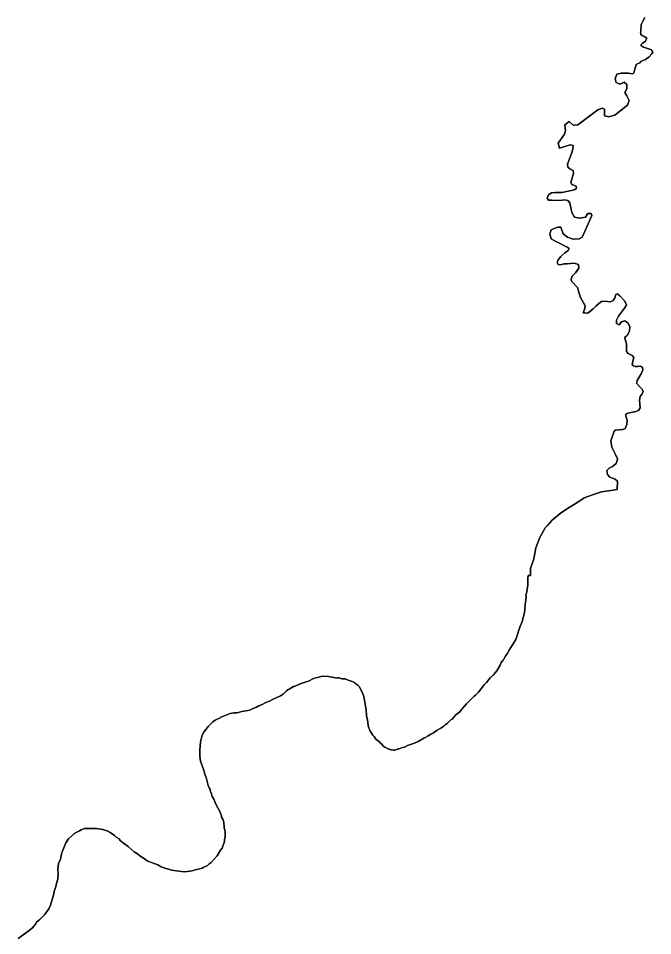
# Model space of a CAD drawing. Header units: inches. Extents: x 141448 to 685535, y 3466439 to 4099221.
# Drawn here: x 341202 to 354609, y 4019198 to 4038572 of the extents above; entities that cross this region are included whole.
import ezdxf

# ---------------------------------------------------------------- set-up
doc = ezdxf.new("R2010")
doc.units = ezdxf.units.IN
doc.header["$MEASUREMENT"] = 0
doc.layers.add('az_county', color=7, linetype='Continuous')

msp = doc.modelspace()

# ---------------------------------------------------------------- linework, layer by layer
at = {"layer": 'az_county'}
for points in [[(354440.53125, 4038592.5), (354401.625, 4038512.5), (354362.9375, 4038440.5), (354360.4375, 4038299.5), (354353.625, 4038270.5), (354359.71875, 4038260.75), (354359.21875, 4038234.5), (354388.03125, 4038207), (354430.4375, 4038190), (354481.8125, 4038152), (354473.21875, 4038128.5), (354454.53125, 4038089.5), (354388.03125, 4038042.25), (354361.71875, 4038014.5), (354372.21875, 4037990.5), (354415.9375, 4037960.5), (354497.71875, 4037934.5), (354586.03125, 4037909.75), (354608.53125, 4037860), (354591.4375, 4037821), (354534.03125, 4037760.5), (354454.53125, 4037702.5), (354349.71875, 4037663), (354349.4375, 4037642), (354260.21875, 4037599.5), (354211.9375, 4037420.5), (354185.9375, 4037400.5), (354129.71875, 4037408), (354097.21875, 4037412.5), (353942.9375, 4037415.5), (353848.4375, 4037393), (353820.53125, 4037316.25), (353813.71875, 4037297.5), (353835.125, 4037216), (353924.8125, 4037181.5), (354005.53125, 4037222), (354061.4375, 4037176), (354060.21875, 4037082.5), (354019.71875, 4037004.5), (354065.21875, 4036933.5), (354110.21875, 4036840), (354076.9375, 4036736.5), (353809.71875, 4036530.5), (353681.3125, 4036490), (353589.59375, 4036510), (353593.90625, 4036654), (353542, 4036673), (353452, 4036641), (353025.6875, 4036325.5), (352928.40625, 4036317.5), (352844.6875, 4036391), (352752.09375, 4036325.75), (352769.1875, 4036204.75), (352747.6875, 4036127.75), (352611.5, 4035937), (352640.1875, 4035831.5), (352863.40625, 4035901), (352929.6875, 4035884.5), (352924.40625, 4035812), (352891.28125, 4035720), (352809.78125, 4035493.5), (352815.78125, 4035428.5), (352860.90625, 4035395.25), (352931.5, 4035361.5), (352934.5, 4035302.75), (352897.1875, 4035174), (352876.28125, 4035112.75), (352901.6875, 4035059.5), (352989.78125, 4035025.5), (353001.40625, 4034987), (352955.6875, 4034950.25), (352690, 4034893.25), (352556.40625, 4034897), (352483, 4034885.5), (352471.6875, 4034884), (352403.78125, 4034846.25), (352379.40625, 4034777.25), (352405.1875, 4034735.25), (352479.5, 4034732), (352646.6875, 4034725), (352748.90625, 4034737.75), (352815.28125, 4034723), (352855.1875, 4034674.5), (352901.5, 4034468.5), (352959, 4034373.25), (353061.78125, 4034351), (353186.5, 4034371.25), (353238.28125, 4034453.75), (353308.28125, 4034453.25), (353319.6875, 4034410), (353187.09375, 4034108.5), (353118.1875, 4033951.5), (353051.90625, 4033917.25), (352927.6875, 4033909.75), (352809.59375, 4033953), (352717.90625, 4034023.75), (352680.5, 4034118.5), (352664.6875, 4034158.5), (352604.40625, 4034163.5), (352528.78125, 4034135.5), (352501.90625, 4034122), (352464.1875, 4034102.5), (352434.5, 4034018), (352463.5, 4033917), (352558.6875, 4033862), (352638.6875, 4033823.25), (352718.5, 4033779.75), (352799.90625, 4033736), (352842.09375, 4033709.5), (352820.1875, 4033670.5), (352748.6875, 4033618.75), (352665.40625, 4033545), (352613.90625, 4033473.75), (352586.59375, 4033412.75), (352609.40625, 4033375.5), (352653.6875, 4033368), (352735.28125, 4033384.5), (352803.6875, 4033384), (352950.59375, 4033403.5), (353042, 4033375.5), (353050.90625, 4033299), (352977.90625, 4033200), (352904.09375, 4033127.5), (352883.1875, 4033064.75), (352893, 4033023.25), (353017.90625, 4032889.5), (353077.1875, 4032691.25), (353179.6875, 4032502.75), (353178.90625, 4032496.25), (353170.90625, 4032422.25), (353140.1875, 4032355), (353173.5, 4032351), (353238.5, 4032342.5), (353347.90625, 4032437.5), (353408.4375, 4032493.5), (353462.4375, 4032543.5), (353525.9375, 4032592.5), (353588.21875, 4032598.5), (353718.21875, 4032586.5), (353774.9375, 4032616.5), (353806.71875, 4032671), (353831.03125, 4032737), (353866.4375, 4032752), (353912.9375, 4032711), (354017.71875, 4032600), (354053.3125, 4032513.25), (354034.03125, 4032486), (354011.71875, 4032454.25), (353950.21875, 4032365.75), (353888.9375, 4032283.5), (353845.03125, 4032197.75), (353846.125, 4032129.25), (353897.71875, 4032100.75), (353947.21875, 4032159.75), (354017.9375, 4032182.75), (354063.21875, 4032152.75), (354083.4375, 4032139.75), (354129.03125, 4032067), (354121.03125, 4031962.75), (354072.4375, 4031876.75), (354059.21875, 4031867.75), (354022.03125, 4031842), (354028.3125, 4031786.25), (354056.71875, 4031695), (354055.9375, 4031634.75), (354054.53125, 4031535), (354091.03125, 4031492.75), (354177.3125, 4031452.25), (354209.4375, 4031406.75), (354191.125, 4031329.75), (354173.03125, 4031257.25), (354200.9375, 4031229.75), (354241.21875, 4031218.25), (354286.125, 4031221.75), (354349.71875, 4031223.25), (354392.03125, 4031199.75), (354401.625, 4031147.25), (354369.53125, 4031081.5), (354324.125, 4030995.75), (354280.625, 4030922.25), (354270.625, 4030877.75), (354267.9375, 4030865.75), (354321.71875, 4030802.25), (354385.03125, 4030737), (354404.3125, 4030690.5), (354385.4375, 4030640.25), (354345.625, 4030586), (354332.3125, 4030510.25), (354336.21875, 4030424.5), (354343.4375, 4030345.25), (354311.53125, 4030287.25), (354234.53125, 4030262.75), (354225.03125, 4030258.25), (354086.71875, 4030236), (354039.9375, 4030213.75), (354041.71875, 4030169.25), (354067.9375, 4030087.75), (354062.03125, 4029997.5), (354029.03125, 4029908.25), (353980.8125, 4029888.75), (353824.53125, 4029876.25), (353792.03125, 4029854.75), (353726.9375, 4029646), (353746.9375, 4029517.25), (353817.4375, 4029373.75), (353868.3125, 4029267.75), (353864.625, 4029255.75), (353838.4375, 4029172), (353756.9375, 4029107.75), (353688.9375, 4029068.75), (353642.9375, 4029019.25), (353653.21875, 4028941.25), (353705.53125, 4028881.25), (353812.4375, 4028836.75), (353866.9375, 4028798.75), (353856.71875, 4028619.75), (353776.71875, 4028604.75), (353529.125, 4028569.25), (353355.71875, 4028514.25), (353161.09375, 4028445.75), (353008.40625, 4028339.25), (352831.90625, 4028236.75), (352651.6875, 4028116.75), (352485.09375, 4027972.75), (352385.1875, 4027863.25), (352338.6875, 4027812.25), (352256.40625, 4027668.25), (352221.1875, 4027606.75), (352141.5, 4027391.75), (352094.6875, 4027157), (352023.28125, 4026950), (352029.90625, 4026805.25), (351975.40625, 4026806.25), (351968.90625, 4026758.5), (351968.6875, 4026590.25), (351945, 4026431.75), (351929.78125, 4026398.75), (351931.59375, 4026352.75), (351923.28125, 4026230.75), (351916, 4026199.25), (351905.90625, 4026088.75), (351899.78125, 4026023.25), (351849.6875, 4025830.75), (351803.5, 4025716), (351716.6875, 4025456.25), (351576.78125, 4025230), (351549.6875, 4025170.25), (351508.5, 4025117.5), (351461.59375, 4025034.75), (351443.6875, 4025017.75), (351438.40625, 4025000.25), (351422.1875, 4024988.25), (351407.1875, 4024964.75), (351383.40625, 4024909.75), (351311.90625, 4024794.25), (351242.59375, 4024705.75), (351175.6875, 4024642.25), (351098.375, 4024544.5), (351046.15625, 4024495.25), (350930.46875, 4024339.5), (350866.875, 4024276.25), (350832.96875, 4024256.5), (350769.0625, 4024192.25), (350671.15625, 4024094.25), (350572.65625, 4023981.25), (350534.5625, 4023925), (350451.875, 4023862.25), (350368.375, 4023774), (350352.25, 4023766.75), (350322.65625, 4023732.5), (350263.96875, 4023678.5), (350233.375, 4023658.75), (350195.75, 4023621.75), (350155.25, 4023594.25), (350127.96875, 4023583.75), (350102.0625, 4023564), (350050.5625, 4023538.5), (350006.65625, 4023501.75), (349966.25, 4023477.25), (349918.0625, 4023456.5), (349861.46875, 4023418.25), (349845.46875, 4023414), (349822.5625, 4023390.75), (349771.15625, 4023370.25), (349654.96875, 4023301.75), (349550.65625, 4023257.25), (349425.5625, 4023213.25), (349361.25, 4023181.75), (349318.15625, 4023171.75), (349247.46875, 4023143.75), (349222.0625, 4023142.75), (349207.46875, 4023130.25), (349153.15625, 4023116.25), (349126.65625, 4023117.25), (349083.375, 4023119.75), (349066.15625, 4023126.5), (349047.125, 4023127.25), (348987.84375, 4023160.5), (348945.4375, 4023176.25), (348915.9375, 4023197.75), (348908.625, 4023216.75), (348887.125, 4023242.75), (348860.53125, 4023256.25), (348839.125, 4023284), (348757.03125, 4023351.5), (348719.03125, 4023406.75), (348692.84375, 4023434.25), (348632.21875, 4023531.5), (348597.125, 4023631), (348590.03125, 4023715.25), (348562.125, 4023845), (348551.4375, 4023970.75), (348500.9375, 4024250.25), (348474.625, 4024327.25), (348407.125, 4024459.75), (348374.71875, 4024489.25), (348335.84375, 4024514.25), (348309.625, 4024540.25), (348293.625, 4024548.75), (348256.4375, 4024568.75), (348174.71875, 4024593.25), (348112.03125, 4024619), (348039.34375, 4024625.75), (347984.21875, 4024641.75), (347944.625, 4024644.5), (347938.125, 4024639.75), (347759.9375, 4024673.75), (347623.625, 4024676), (347553.625, 4024660.25), (347491, 4024646.25), (347442.90625, 4024627.25), (347333.3125, 4024569.75), (347283.8125, 4024558.75), (347176.5, 4024521.75), (347033.59375, 4024462.5), (347017.59375, 4024459.75), (346957.90625, 4024426.5), (346927.09375, 4024402), (346895, 4024388.75), (346870.6875, 4024370.25), (346801.90625, 4024299.25), (346743.8125, 4024262.75), (346587.90625, 4024194), (346512.09375, 4024151.75), (346433.59375, 4024122.25), (346365.8125, 4024084.25), (346269.5, 4024044.25), (346238.8125, 4024022.75), (346142.59375, 4023989), (346097.40625, 4023963.25), (346051, 4023950.25), (345965.09375, 4023941.75), (345923, 4023931.5), (345824.5, 4023907.75), (345762.59375, 4023906.25), (345681.3125, 4023889.5), (345499.96875, 4023821.75), (345440.0625, 4023782), (345403.375, 4023771.75), (345359.875, 4023750.75), (345312.875, 4023715.75), (345273.5625, 4023672.25), (345211.78125, 4023618.5), (345120.96875, 4023498.75), (345090.375, 4023429.75), (345051.46875, 4023292.5), (345036.78125, 4023115), (345040.96875, 4022986.25), (345053.78125, 4022884.25), (345126.96875, 4022673.75), (345135.28125, 4022630.75), (345172.3125, 4022539), (345211.6875, 4022369.5), (345240, 4022306.75), (345255.1875, 4022284), (345263.40625, 4022240.75), (345285.90625, 4022194.25), (345300, 4022134.75), (345333.3125, 4022080), (345377.8125, 4021972.25), (345460.59375, 4021820.5), (345494.40625, 4021728.75), (345496.8125, 4021701.75), (345527.1875, 4021658), (345544.3125, 4021594), (345555.40625, 4021482.25), (345574.90625, 4021391.25), (345574.3125, 4021379.25), (345569.90625, 4021273.75), (345559, 4021228.25), (345557.8125, 4021186.75), (345507.59375, 4021043.5), (345474.8125, 4021004.5), (345406.3125, 4020885.75), (345337.59375, 4020814.5), (345275.09375, 4020740), (345234.8125, 4020716), (345197.3125, 4020683.5), (345156.90625, 4020657.75), (345107.3125, 4020640), (345087.8125, 4020624.75), (345034.90625, 4020607.25), (344975.90625, 4020596.25), (344865.59375, 4020566), (344825.8125, 4020562.5), (344779.40625, 4020551), (344706.40625, 4020546.75), (344543.5625, 4020565.75), (344437.65625, 4020581.75), (344356.0625, 4020611.25), (344316.5625, 4020617), (344261.5625, 4020637.75), (344220.875, 4020653.25), (344188.28125, 4020676.25), (344150.78125, 4020694.75), (344091.15625, 4020718.75), (343973.28125, 4020754), (343921.5625, 4020777.75), (343861.15625, 4020828.75), (343767.5625, 4020882.25), (343718.0625, 4020925), (343651.15625, 4020969.75), (343522.78125, 4021081.5), (343423.28125, 4021151.25), (343353.5625, 4021208.75), (343330.78125, 4021239.75), (343271.5625, 4021276.25), (343232.875, 4021312.25), (343144.46875, 4021380), (343080.375, 4021412), (343051.65625, 4021421.5), (342986.0625, 4021443.25), (342852.53125, 4021463.25), (342835.34375, 4021460.25), (342659.34375, 4021462.25), (342600.625, 4021463.25), (342529.03125, 4021433.25), (342492.4375, 4021410.5), (342393.84375, 4021365.75), (342264.75, 4021240.75), (342208.75, 4021157), (342133.34375, 4020985.75), (342120.34375, 4020951.25), (342089.53125, 4020814.75), (342050.9375, 4020722.75), (342037.53125, 4020599), (342045.03125, 4020511.75), (342038.03125, 4020389.25), (342023.53125, 4020357.75), (341994.34375, 4020234), (341962.03125, 4020134.25), (341947.34375, 4020053.25), (341871.25, 4019824.25), (341866.75, 4019810.75), (341844.25, 4019761.75), (341751.53125, 4019641), (341659.03125, 4019541.5), (341588.9375, 4019481.5), (341569.75, 4019448.5), (341520.25, 4019394.5), (341509.03125, 4019374), (341427.75, 4019304.5), (341201.625, 4019137.5)], [(341201.625, 4019137.5), (341427.75, 4019304.5), (341509.03125, 4019374), (341520.25, 4019394.5), (341569.75, 4019448.5), (341588.9375, 4019481.5), (341659.03125, 4019541.5), (341751.53125, 4019641), (341844.25, 4019761.75), (341866.75, 4019810.75), (341871.25, 4019824.25), (341947.34375, 4020053.25), (341962.03125, 4020134.25), (341994.34375, 4020234), (342023.53125, 4020357.75), (342038.03125, 4020389.25), (342045.03125, 4020511.75), (342037.53125, 4020599), (342050.9375, 4020722.75), (342089.53125, 4020814.75), (342120.34375, 4020951.25), (342133.34375, 4020985.75), (342208.75, 4021157), (342264.75, 4021240.75), (342393.84375, 4021365.75), (342492.4375, 4021410.5), (342529.03125, 4021433.25), (342600.625, 4021463.25), (342659.34375, 4021462.25), (342835.34375, 4021460.25), (342852.53125, 4021463.25), (342986.0625, 4021443.25), (343051.65625, 4021421.5), (343080.375, 4021412), (343144.46875, 4021380), (343232.875, 4021312.25), (343271.5625, 4021276.25), (343330.78125, 4021239.75), (343353.5625, 4021208.75), (343423.28125, 4021151.25), (343522.78125, 4021081.5), (343651.15625, 4020969.75), (343718.0625, 4020925), (343767.5625, 4020882.25), (343861.15625, 4020828.75), (343921.5625, 4020777.75), (343973.28125, 4020754), (344091.15625, 4020718.75), (344150.78125, 4020694.75), (344188.28125, 4020676.25), (344220.875, 4020653.25), (344261.5625, 4020637.75), (344316.5625, 4020617), (344356.0625, 4020611.25), (344437.65625, 4020581.75), (344543.5625, 4020565.75), (344706.40625, 4020546.75), (344779.40625, 4020551), (344825.8125, 4020562.5), (344865.59375, 4020566), (344975.90625, 4020596.25), (345034.90625, 4020607.25), (345087.8125, 4020624.75), (345107.3125, 4020640), (345156.90625, 4020657.75), (345197.3125, 4020683.5), (345234.8125, 4020716), (345275.09375, 4020740), (345337.59375, 4020814.5), (345406.3125, 4020885.75), (345474.8125, 4021004.5), (345507.59375, 4021043.5), (345557.8125, 4021186.75), (345559, 4021228.25), (345569.90625, 4021273.75), (345574.3125, 4021379.25), (345574.90625, 4021391.25), (345555.40625, 4021482.25), (345544.3125, 4021594), (345527.1875, 4021658), (345496.8125, 4021701.75), (345494.40625, 4021728.75), (345460.59375, 4021820.5), (345377.8125, 4021972.25), (345333.3125, 4022080), (345300, 4022134.75), (345285.90625, 4022194.25), (345263.40625, 4022240.75), (345255.1875, 4022284), (345240, 4022306.75), (345211.6875, 4022369.5), (345172.3125, 4022539), (345135.28125, 4022630.75), (345126.96875, 4022673.75), (345053.78125, 4022884.25), (345040.96875, 4022986.25), (345036.78125, 4023115), (345051.46875, 4023292.5), (345090.375, 4023429.75), (345120.96875, 4023498.75), (345211.78125, 4023618.5), (345273.5625, 4023672.25), (345312.875, 4023715.75), (345359.875, 4023750.75), (345403.375, 4023771.75), (345440.0625, 4023782), (345499.96875, 4023821.75), (345681.3125, 4023889.5), (345762.59375, 4023906.25), (345824.5, 4023907.75), (345923, 4023931.5), (345965.09375, 4023941.75), (346051, 4023950.25), (346097.40625, 4023963.25), (346142.59375, 4023989), (346238.8125, 4024022.75), (346269.5, 4024044.25), (346365.8125, 4024084.25), (346433.59375, 4024122.25), (346512.09375, 4024151.75), (346587.90625, 4024194), (346743.8125, 4024262.75), (346801.90625, 4024299.25), (346870.6875, 4024370.25), (346895, 4024388.75), (346927.09375, 4024402), (346957.90625, 4024426.5), (347017.59375, 4024459.75), (347033.59375, 4024462.5), (347176.5, 4024521.75), (347283.8125, 4024558.75), (347333.3125, 4024569.75), (347442.90625, 4024627.25), (347491, 4024646.25), (347553.625, 4024660.25), (347623.625, 4024676), (347759.9375, 4024673.75), (347938.125, 4024639.75), (347944.625, 4024644.5), (347984.21875, 4024641.75), (348039.34375, 4024625.75), (348112.03125, 4024619), (348174.71875, 4024593.25), (348256.4375, 4024568.75), (348293.625, 4024548.75), (348309.625, 4024540.25), (348335.84375, 4024514.25), (348374.71875, 4024489.25), (348407.125, 4024459.75), (348474.625, 4024327.25), (348500.9375, 4024250.25), (348551.4375, 4023970.75), (348562.125, 4023845), (348590.03125, 4023715.25), (348597.125, 4023631), (348632.21875, 4023531.5), (348692.84375, 4023434.25), (348719.03125, 4023406.75), (348757.03125, 4023351.5), (348839.125, 4023284), (348860.53125, 4023256.25), (348887.125, 4023242.75), (348908.625, 4023216.75), (348915.9375, 4023197.75), (348945.4375, 4023176.25), (348987.84375, 4023160.5), (349047.125, 4023127.25), (349066.15625, 4023126.5), (349083.375, 4023119.75), (349126.65625, 4023117.25), (349153.15625, 4023116.25), (349207.46875, 4023130.25), (349222.0625, 4023142.75), (349247.46875, 4023143.75), (349318.15625, 4023171.75), (349361.25, 4023181.75), (349425.5625, 4023213.25), (349550.65625, 4023257.25), (349654.96875, 4023301.75), (349771.15625, 4023370.25), (349822.5625, 4023390.75), (349845.46875, 4023414), (349861.46875, 4023418.25), (349918.0625, 4023456.5), (349966.25, 4023477.25), (350006.65625, 4023501.75), (350050.5625, 4023538.5), (350102.0625, 4023564), (350127.96875, 4023583.75), (350155.25, 4023594.25), (350195.75, 4023621.75), (350233.375, 4023658.75), (350263.96875, 4023678.5), (350322.65625, 4023732.5), (350352.25, 4023766.75), (350368.375, 4023774), (350451.875, 4023862.25), (350534.5625, 4023925), (350572.65625, 4023981.25), (350671.15625, 4024094.25), (350769.0625, 4024192.25), (350832.96875, 4024256.5), (350866.875, 4024276.25), (350930.46875, 4024339.5), (351046.15625, 4024495.25), (351098.375, 4024544.5), (351175.6875, 4024642.25), (351242.59375, 4024705.75), (351311.90625, 4024794.25), (351383.40625, 4024909.75), (351407.1875, 4024964.75), (351422.1875, 4024988.25), (351438.40625, 4025000.25), (351443.6875, 4025017.75), (351461.59375, 4025034.75), (351508.5, 4025117.5), (351549.6875, 4025170.25), (351576.78125, 4025230), (351716.6875, 4025456.25), (351803.5, 4025716), (351849.6875, 4025830.75), (351899.78125, 4026023.25), (351905.90625, 4026088.75), (351916, 4026199.25), (351923.28125, 4026230.75), (351931.59375, 4026352.75), (351929.78125, 4026398.75), (351945, 4026431.75), (351968.6875, 4026590.25), (351968.90625, 4026758.5), (351975.40625, 4026806.25), (352029.90625, 4026805.25), (352023.28125, 4026950), (352094.6875, 4027157), (352141.5, 4027391.75), (352221.1875, 4027606.75), (352256.40625, 4027668.25), (352338.6875, 4027812.25), (352385.1875, 4027863.25), (352485.09375, 4027972.75), (352651.6875, 4028116.75), (352831.90625, 4028236.75), (353008.40625, 4028339.25), (353161.09375, 4028445.75), (353355.71875, 4028514.25), (353529.125, 4028569.25), (353776.71875, 4028604.75), (353856.71875, 4028619.75), (353866.9375, 4028798.75), (353812.4375, 4028836.75), (353705.53125, 4028881.25), (353653.21875, 4028941.25), (353642.9375, 4029019.25), (353688.9375, 4029068.75), (353756.9375, 4029107.75), (353838.4375, 4029172), (353864.625, 4029255.75), (353868.3125, 4029267.75), (353817.4375, 4029373.75), (353746.9375, 4029517.25), (353726.9375, 4029646), (353792.03125, 4029854.75), (353824.53125, 4029876.25), (353980.8125, 4029888.75), (354029.03125, 4029908.25), (354062.03125, 4029997.5), (354067.9375, 4030087.75), (354041.71875, 4030169.25), (354039.9375, 4030213.75), (354086.71875, 4030236), (354225.03125, 4030258.25), (354234.53125, 4030262.75), (354311.53125, 4030287.25), (354343.4375, 4030345.25), (354336.21875, 4030424.5), (354332.3125, 4030510.25), (354345.625, 4030586), (354385.4375, 4030640.25), (354404.3125, 4030690.5), (354385.03125, 4030737), (354321.71875, 4030802.25), (354267.9375, 4030865.75), (354270.625, 4030877.75), (354280.625, 4030922.25), (354324.125, 4030995.75), (354369.53125, 4031081.5), (354401.625, 4031147.25), (354392.03125, 4031199.75), (354349.71875, 4031223.25), (354286.125, 4031221.75), (354241.21875, 4031218.25), (354200.9375, 4031229.75), (354173.03125, 4031257.25), (354191.125, 4031329.75), (354209.4375, 4031406.75), (354177.3125, 4031452.25), (354091.03125, 4031492.75), (354054.53125, 4031535), (354055.9375, 4031634.75), (354056.71875, 4031695), (354028.3125, 4031786.25), (354022.03125, 4031842), (354059.21875, 4031867.75), (354072.4375, 4031876.75), (354121.03125, 4031962.75), (354129.03125, 4032067), (354083.4375, 4032139.75), (354063.21875, 4032152.75), (354017.9375, 4032182.75), (353947.21875, 4032159.75), (353897.71875, 4032100.75), (353846.125, 4032129.25), (353845.03125, 4032197.75), (353888.9375, 4032283.5), (353950.21875, 4032365.75), (354011.71875, 4032454.25), (354034.03125, 4032486), (354053.3125, 4032513.25), (354017.71875, 4032600), (353912.9375, 4032711), (353866.4375, 4032752), (353831.03125, 4032737), (353806.71875, 4032671), (353774.9375, 4032616.5), (353718.21875, 4032586.5), (353588.21875, 4032598.5), (353525.9375, 4032592.5), (353462.4375, 4032543.5), (353408.4375, 4032493.5), (353347.90625, 4032437.5), (353238.5, 4032342.5), (353173.5, 4032351), (353140.1875, 4032355), (353170.90625, 4032422.25), (353178.90625, 4032496.25), (353179.6875, 4032502.75), (353077.1875, 4032691.25), (353017.90625, 4032889.5), (352893, 4033023.25), (352883.1875, 4033064.75), (352904.09375, 4033127.5), (352977.90625, 4033200), (353050.90625, 4033299), (353042, 4033375.5), (352950.59375, 4033403.5), (352803.6875, 4033384), (352735.28125, 4033384.5), (352653.6875, 4033368), (352609.40625, 4033375.5), (352586.59375, 4033412.75), (352613.90625, 4033473.75), (352665.40625, 4033545), (352748.6875, 4033618.75), (352820.1875, 4033670.5), (352842.09375, 4033709.5), (352799.90625, 4033736), (352718.5, 4033779.75), (352638.6875, 4033823.25), (352558.6875, 4033862), (352463.5, 4033917), (352434.5, 4034018), (352464.1875, 4034102.5), (352501.90625, 4034122), (352528.78125, 4034135.5), (352604.40625, 4034163.5), (352664.6875, 4034158.5), (352680.5, 4034118.5), (352717.90625, 4034023.75), (352809.59375, 4033953), (352927.6875, 4033909.75), (353051.90625, 4033917.25), (353118.1875, 4033951.5), (353187.09375, 4034108.5), (353319.6875, 4034410), (353308.28125, 4034453.25), (353238.28125, 4034453.75), (353186.5, 4034371.25), (353061.78125, 4034351), (352959, 4034373.25), (352901.5, 4034468.5), (352855.1875, 4034674.5), (352815.28125, 4034723), (352748.90625, 4034737.75), (352646.6875, 4034725), (352479.5, 4034732), (352405.1875, 4034735.25), (352379.40625, 4034777.25), (352403.78125, 4034846.25), (352471.6875, 4034884), (352483, 4034885.5), (352556.40625, 4034897), (352690, 4034893.25), (352955.6875, 4034950.25), (353001.40625, 4034987), (352989.78125, 4035025.5), (352901.6875, 4035059.5), (352876.28125, 4035112.75), (352897.1875, 4035174), (352934.5, 4035302.75), (352931.5, 4035361.5), (352860.90625, 4035395.25), (352815.78125, 4035428.5), (352809.78125, 4035493.5), (352891.28125, 4035720), (352924.40625, 4035812), (352929.6875, 4035884.5), (352863.40625, 4035901), (352640.1875, 4035831.5), (352611.5, 4035937), (352747.6875, 4036127.75), (352769.1875, 4036204.75), (352752.09375, 4036325.75), (352844.6875, 4036391), (352928.40625, 4036317.5), (353025.6875, 4036325.5), (353452, 4036641), (353542, 4036673), (353593.90625, 4036654), (353589.59375, 4036510), (353681.3125, 4036490), (353809.71875, 4036530.5), (354076.9375, 4036736.5), (354110.21875, 4036840), (354065.21875, 4036933.5), (354019.71875, 4037004.5), (354060.21875, 4037082.5), (354061.4375, 4037176), (354005.53125, 4037222), (353924.8125, 4037181.5), (353835.125, 4037216), (353813.71875, 4037297.5), (353820.53125, 4037316.25), (353848.4375, 4037393), (353942.9375, 4037415.5), (354097.21875, 4037412.5), (354129.71875, 4037408), (354185.9375, 4037400.5), (354211.9375, 4037420.5), (354260.21875, 4037599.5), (354349.4375, 4037642), (354349.71875, 4037663), (354454.53125, 4037702.5), (354534.03125, 4037760.5), (354591.4375, 4037821), (354608.53125, 4037860), (354586.03125, 4037909.75), (354497.71875, 4037934.5), (354415.9375, 4037960.5), (354372.21875, 4037990.5), (354361.71875, 4038014.5), (354388.03125, 4038042.25), (354454.53125, 4038089.5), (354473.21875, 4038128.5), (354481.8125, 4038152), (354430.4375, 4038190), (354388.03125, 4038207), (354359.21875, 4038234.5), (354359.71875, 4038260.75), (354353.625, 4038270.5), (354360.4375, 4038299.5), (354362.9375, 4038440.5), (354401.625, 4038512.5), (354440.53125, 4038592.5)]]:
    msp.add_lwpolyline(points, dxfattribs=at)

doc.saveas('drawing.dxf')
